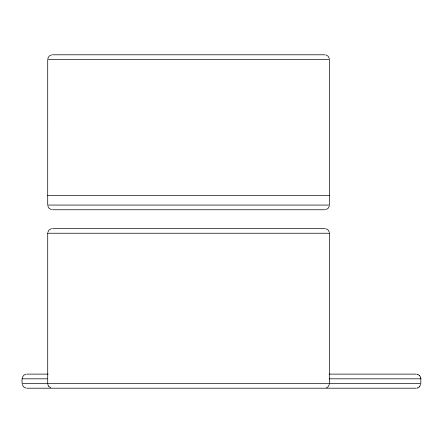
<?xml version="1.0" encoding="UTF-8"?>
<svg xmlns="http://www.w3.org/2000/svg" width="443" height="443" viewBox="0 0 443 443"><rect width="100%" height="100%" fill="white"/><g stroke="black" fill="none" stroke-linecap="round" stroke-linejoin="round"><path stroke-width="0.66" d="M47.711 195.673L47.717 59.489L329.465 59.489L329.465 205.065L47.711 205.065L47.711 195.673L329.465 195.673M47.257 383.511L22.15 383.511C21.718 380.205 21.713 374.939 25.987 374.197M47.789 58.637L49.084 56.172L51.549 54.871M47.794 232.387L49.095 229.917L51.565 228.621M329.382 205.917L328.086 208.387L325.599 209.683M329.376 384.363L328.075 386.828L326.485 387.874M420.734 384.363L419.427 386.828M419.438 386.828L417.838 387.874M416.963 388.129L417.843 387.874M52.407 54.794L324.769 54.794M52.407 209.76L324.769 209.76M52.501 228.544L324.741 228.544M47.728 233.239L329.448 233.239M26.851 374.119L48.182 374.119M329.066 374.119L416.16 374.119M22.15 378.815L47.257 378.815M329.138 378.815L420.828 378.815L420.85 383.511L47.728 383.511M26.851 388.206L416.16 388.206M325.622 54.871L328.091 56.172L329.387 58.637M325.611 228.621L328.08 229.917L329.376 232.387M51.576 209.683L49.084 208.387L47.789 205.917M416.963 374.197L417.843 374.446M25.987 388.129L23.523 386.828L22.228 384.363M417.838 374.446L419.438 375.492M50.69 387.874L48.481 386.08M419.427 375.492L420.479 377.087L420.85 378.815L420.734 377.957M48.486 386.08L47.794 384.363M329.459 233.239L329.459 383.511M47.717 233.239L47.717 383.511"/></g></svg>
